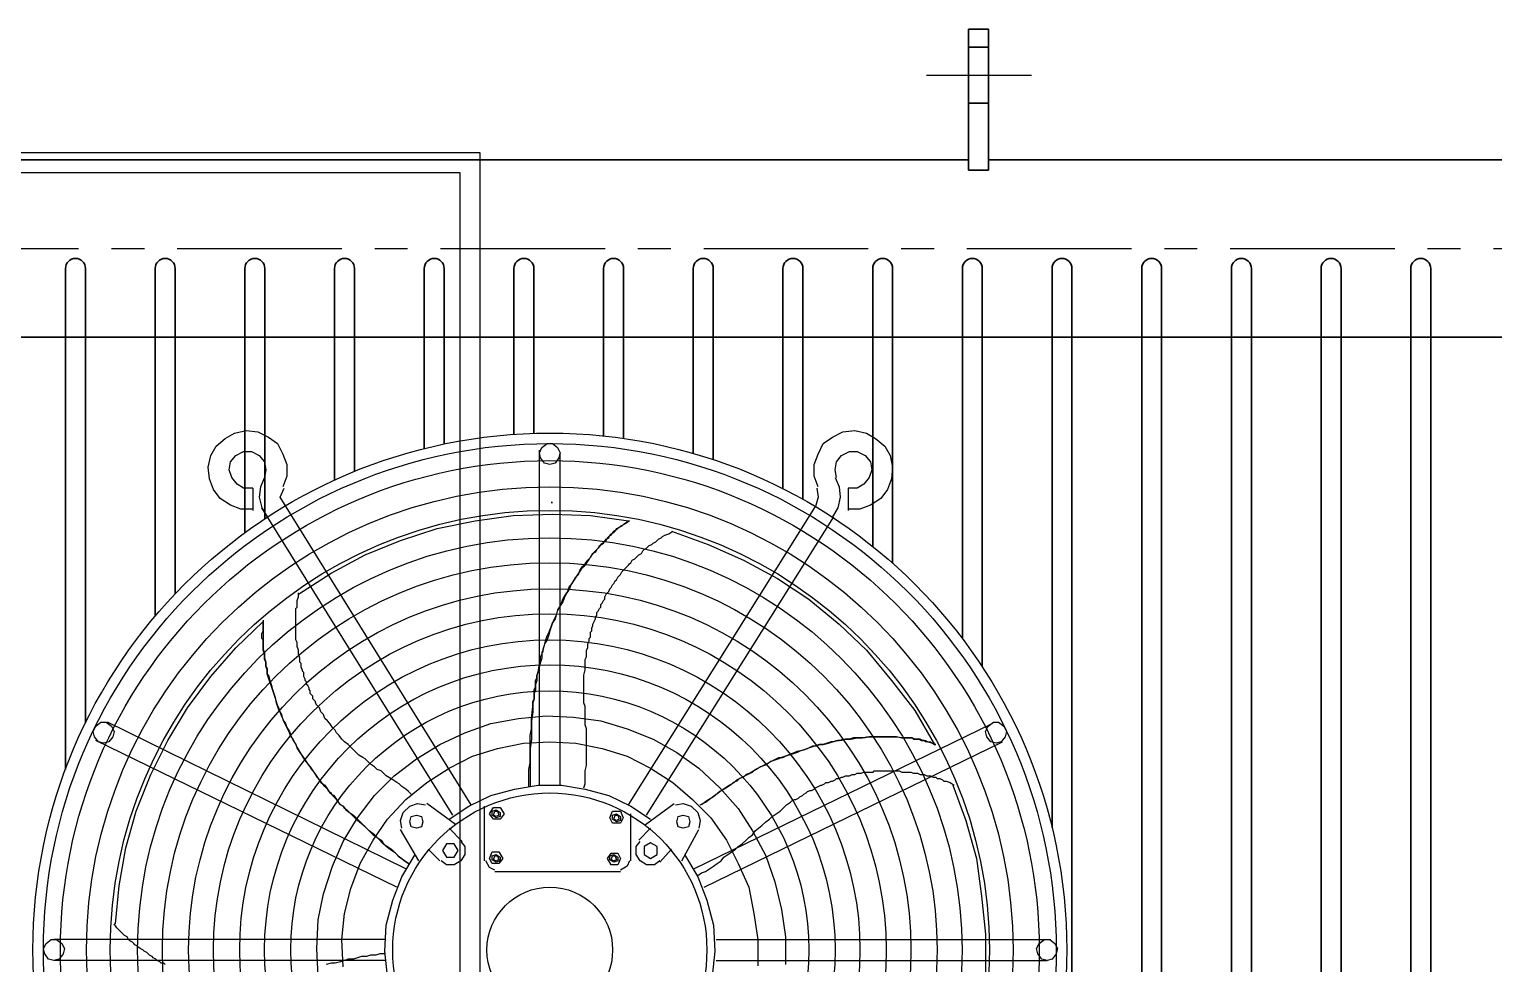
# Model space of a CAD drawing. Header units: millimetres. Extents: x 183355 to 194386, y -190559 to -183233.
# Drawn here: x 189145 to 189880, y -184673 to -184204 of the extents above; entities that cross this region are included whole.
import ezdxf

# ---------------------------------------------------------------- set-up
doc = ezdxf.new("R2010")
doc.units = ezdxf.units.MM
doc.header["$LTSCALE"] = 13
doc.linetypes.add('CENTERX2', pattern=[101.6, 63.5, -12.7, 12.7, -12.7])
doc.layers.add('1', color=4, linetype='Continuous')
doc.layers.add('粗实线', color=4, linetype='Continuous')
doc.layers.add('标注、文本', color=3, linetype='Continuous', lineweight=25)

# ---------------------------------------------------------------- blocks, each defined once
blk = doc.blocks.new('A$C6FF33F83')
at = {"layer": '1', "color": 1, "linetype": 'CENTERX2', "lineweight": -3, "ltscale": 0.1}
for p, q in [((508.06, 1497), (560.63, 1497)), ((0, 1410), (942.91, 1410))]:
    blk.add_line(p, q, dxfattribs=at)
at = {"layer": '1'}
for points in [[(169.95, 1279.27), (164.05, 1279.27), (158.79, 1281.24), (153.54, 1284.52), (150.26, 1289.12), (148.29, 1294.37), (147.63, 1300.28), (148.94, 1306.19), (151.57, 1310.79), (156.17, 1314.73), (160.76, 1317.35), (166.67, 1318.67), (172.58, 1318.01), (177.83, 1315.38), (182.43, 1312.1), (185.06, 1306.85), (187.03, 1301.59), (187.03, 1295.68), (185.06, 1290.43)], [(453.6, 1290.43), (451.63, 1295.68), (451.63, 1301.59), (453.6, 1306.85), (456.23, 1312.1), (460.82, 1315.38), (466.08, 1318.01), (471.98, 1318.67), (477.89, 1317.35), (482.49, 1314.73), (487.09, 1310.79), (489.71, 1306.19), (491.03, 1300.28), (490.37, 1294.37), (488.4, 1289.12), (485.12, 1284.52), (479.86, 1281.24), (474.61, 1279.27), (468.7, 1279.27)], [(169.95, 1289.78), (165.36, 1289.78), (162.08, 1291.75), (159.45, 1295.03), (158.14, 1298.97), (158.79, 1302.91), (161.42, 1306.19), (165.36, 1308.16), (169.3, 1308.16), (173.24, 1306.19), (175.86, 1302.91), (176.52, 1298.97), (175.86, 1295.03), (173.89, 1290.43), (173.24, 1285.18), (174.55, 1279.93), (177.18, 1275.33)], [(313.75, 1162.4), (313.75, 1308.82)], [(313.75, 1140.73), (313.75, 1308.82)], [(462.79, 1295.03), (462.14, 1298.97), (462.79, 1302.91), (465.42, 1306.19), (469.36, 1308.16), (473.3, 1308.16), (477.24, 1306.19), (479.86, 1302.91), (480.52, 1298.97), (479.21, 1295.03), (476.58, 1291.75), (473.3, 1289.78), (468.7, 1289.78)], [(324.25, 1162.4), (324.25, 1306.85)], [(324.25, 1140.73), (324.25, 1306.85)], [(462.14, 1295.03), (464.11, 1290.43), (464.76, 1285.18), (463.45, 1279.93), (460.82, 1275.33)], [(169.95, 1289.78), (169.95, 1278.61)], [(183.74, 1285.18), (185.71, 1289.78)], [(452.94, 1289.78), (453.6, 1285.18), (452.29, 1280.58)], [(468.7, 1289.78), (468.7, 1278.61)], [(270.41, 1125.63), (174.55, 1279.93)], [(279.6, 1130.88), (183.74, 1285.18)], [(358.4, 1130.88), (452.29, 1280.58)], [(192.94, 1236.59), (209.35, 1247.1), (226.42, 1256.29), (244.15, 1263.51), (262.53, 1269.42), (281.57, 1273.36), (300.62, 1275.99), (320.31, 1276.64), (339.35, 1275.99), (358.4, 1273.36)], [(308.49, 1140.07), (308.49, 1143.36), (308.49, 1145.98), (308.49, 1148.61), (309.15, 1151.89), (309.15, 1154.52), (309.15, 1157.14), (309.15, 1160.43), (309.15, 1163.05), (309.15, 1165.68), (309.81, 1168.96), (309.81, 1174.22), (310.46, 1180.13), (310.46, 1181.44), (310.46, 1182.75), (311.12, 1184.06), (311.12, 1185.38), (311.12, 1188.66), (311.78, 1189.97), (311.78, 1191.29), (311.78, 1193.26), (312.43, 1194.57), (312.43, 1195.88), (313.09, 1197.2), (313.75, 1201.79), (314.4, 1203.11), (314.4, 1205.08), (315.06, 1206.39), (315.72, 1207.7), (315.72, 1209.02), (316.37, 1210.98), (317.03, 1213.61), (317.69, 1215.58), (318.34, 1216.89), (319.66, 1220.18), (320.31, 1222.15), (320.97, 1223.46), (321.63, 1224.77), (322.28, 1226.09), (322.94, 1228.06), (323.6, 1229.37), (324.91, 1232), (325.57, 1233.97), (326.22, 1235.28), (327.54, 1237.25), (328.19, 1238.56), (328.85, 1240.53), (330.16, 1241.84), (332.13, 1245.13), (333.44, 1246.44), (334.1, 1248.41), (335.41, 1250.38), (336.73, 1251.69), (338.04, 1253.66), (339.35, 1254.98), (340.67, 1256.95), (341.98, 1258.26), (343.29, 1259.57), (343.95, 1260.89), (345.92, 1262.2), (347.23, 1264.17), (348.55, 1264.82), (349.2, 1266.14), (349.86, 1266.79), (351.17, 1267.45), (351.83, 1268.11), (352.49, 1269.42), (353.8, 1270.08), (354.46, 1270.73), (355.77, 1271.39), (356.43, 1272.05), (358.4, 1273.36), (359.05, 1273.36)], [(359.05, 1273.36), (357.08, 1272.05), (355.77, 1271.39), (355.11, 1270.73), (353.8, 1270.08), (353.14, 1269.42), (352.49, 1268.76), (351.17, 1268.11), (350.52, 1267.45), (349.86, 1266.14), (348.55, 1265.48), (347.89, 1264.82), (346.58, 1262.86), (344.61, 1261.54), (343.29, 1259.57), (342.64, 1258.92), (341.98, 1257.6), (340.67, 1256.95), (340.01, 1256.29), (339.35, 1254.98), (338.7, 1254.32), (337.38, 1252.35), (336.07, 1250.38), (334.76, 1249.07), (333.44, 1247.1), (332.13, 1245.13), (330.82, 1243.16), (329.51, 1241.19), (328.85, 1239.22), (327.54, 1237.25), (326.22, 1234.62), (325.57, 1232.65), (324.25, 1230.68), (322.94, 1228.71), (322.28, 1226.74), (321.63, 1224.12), (320.31, 1222.15), (319.66, 1220.18), (319, 1218.21), (318.34, 1215.58), (317.69, 1213.61), (316.37, 1211.64), (315.72, 1209.02), (315.06, 1207.05), (315.06, 1204.42), (314.4, 1202.45), (313.75, 1200.48), (313.09, 1197.85), (312.43, 1195.88), (312.43, 1193.26), (311.78, 1191.29), (311.78, 1188.66), (311.12, 1186.69), (311.12, 1184.06), (310.46, 1182.09), (310.46, 1179.47), (310.46, 1177.5), (309.81, 1172.9), (309.81, 1168.31), (309.81, 1163.71), (309.15, 1159.11), (309.15, 1156.49), (309.15, 1154.52), (309.15, 1151.89), (309.15, 1149.27), (309.15, 1147.3), (309.15, 1144.67), (309.15, 1142.7), (309.15, 1140.07)], [(367.59, 1125.63), (461.48, 1275.33)], [(336.07, 1139.42), (336.73, 1141.39), (336.73, 1144.01), (336.73, 1145.98), (336.73, 1147.95), (337.38, 1150.58), (337.38, 1152.55), (337.38, 1155.17), (337.38, 1157.14), (337.38, 1159.77), (337.38, 1161.74), (337.38, 1164.37), (337.38, 1166.34), (337.38, 1168.96), (336.73, 1170.93), (336.73, 1173.56), (336.73, 1175.53), (336.73, 1180.13), (336.07, 1182.09), (336.07, 1184.72), (336.07, 1186.69), (336.07, 1189.32), (336.07, 1191.29), (336.07, 1193.91), (336.07, 1195.88), (336.73, 1198.51), (336.73, 1199.17), (336.73, 1200.48), (336.73, 1201.79), (336.73, 1203.11), (336.73, 1203.76), (337.38, 1205.08), (337.38, 1206.39), (337.38, 1207.7), (337.38, 1208.36), (338.04, 1209.67), (338.04, 1210.98), (338.04, 1211.64), (338.7, 1212.95), (338.7, 1214.27), (339.35, 1214.92), (339.35, 1216.24), (339.35, 1217.55), (340.01, 1218.21), (340.01, 1219.52), (340.67, 1220.83), (340.67, 1221.49), (341.32, 1222.8), (341.98, 1224.12), (341.98, 1224.77), (342.64, 1226.09), (342.64, 1227.4), (343.29, 1228.06), (343.95, 1229.37), (344.61, 1230.03), (344.61, 1231.34), (345.26, 1232), (345.92, 1233.31), (346.58, 1233.97), (346.58, 1235.28), (347.23, 1236.59), (347.89, 1237.25), (348.55, 1237.9), (349.2, 1239.22), (349.86, 1239.87), (350.52, 1241.19), (351.17, 1241.84), (351.83, 1243.16), (352.49, 1243.81), (353.14, 1245.13), (353.8, 1245.78), (354.46, 1246.44), (355.11, 1247.75), (355.77, 1248.41), (356.43, 1249.07), (357.74, 1250.38), (358.4, 1251.04), (359.05, 1251.69), (359.71, 1252.35), (360.37, 1253.66), (361.68, 1254.32), (362.33, 1254.98), (362.99, 1255.63), (363.65, 1256.29), (364.96, 1256.95), (365.62, 1258.26), (366.27, 1258.92), (367.59, 1259.57), (368.24, 1260.23), (368.9, 1260.89), (370.21, 1261.54), (370.87, 1262.2), (372.18, 1262.86), (372.84, 1263.51), (373.5, 1264.17), (374.81, 1264.82), (375.47, 1265.48), (376.78, 1266.14), (378.75, 1266.79), (380.72, 1268.11)], [(380.06, 1268.11), (398.45, 1261.54), (416.17, 1253.66), (433.25, 1244.47), (449, 1233.97), (464.11, 1221.49), (477.89, 1208.36), (490.37, 1193.26), (502.19, 1178.16), (512.04, 1161.08)], [(249.4, 1136.13), (248.09, 1137.45), (246.78, 1138.76), (244.81, 1140.07), (243.49, 1141.39), (242.18, 1142.04), (240.21, 1143.36), (236.93, 1145.33), (234.3, 1147.95), (232.33, 1148.61), (231.02, 1149.92), (229.05, 1151.24), (227.73, 1152.55), (226.42, 1153.86), (225.11, 1154.52), (223.14, 1155.83), (221.83, 1157.14), (220.51, 1158.46), (219.2, 1159.77), (217.89, 1161.08), (215.92, 1162.4), (214.6, 1163.71), (213.29, 1165.68), (211.98, 1166.99), (211.32, 1168.31), (210.01, 1169.62), (208.69, 1171.59), (207.38, 1172.9), (206.07, 1174.22), (205.41, 1176.19), (204.1, 1177.5), (203.44, 1179.47), (202.13, 1180.78), (201.47, 1182.09), (201.47, 1182.75), (200.81, 1183.41), (200.16, 1184.06), (200.16, 1185.38), (199.5, 1186.03), (198.84, 1186.69), (198.84, 1188), (198.19, 1188.66), (198.19, 1189.32), (197.53, 1190.63), (196.87, 1191.29), (196.87, 1192.6), (196.22, 1193.26), (196.22, 1193.91), (195.56, 1195.23), (195.56, 1195.88), (195.56, 1197.2), (194.9, 1197.85), (194.9, 1198.51), (194.25, 1199.82), (194.25, 1200.48), (194.25, 1201.79), (193.59, 1202.45), (193.59, 1204.42), (192.94, 1206.39), (192.94, 1208.36), (192.28, 1210.33), (192.28, 1212.3), (191.62, 1213.61), (191.62, 1215.58), (191.62, 1217.55), (191.62, 1219.52), (191.62, 1221.49), (191.62, 1223.46), (191.62, 1225.43), (191.62, 1226.74), (191.62, 1227.4), (191.62, 1228.71), (191.62, 1229.37), (192.28, 1230.03), (192.28, 1231.34), (192.28, 1233.31), (192.94, 1235.28), (192.94, 1237.25)], [(101.01, 1071.13), (102.98, 1090.17), (106.27, 1109.21), (111.52, 1127.6), (118.74, 1145.98), (127.28, 1163.05), (137.13, 1179.47), (148.94, 1195.23), (161.42, 1209.67), (175.21, 1222.8)], [(248.09, 1101.33), (246.12, 1102.65), (243.49, 1104.62), (241.52, 1106.59), (239.55, 1107.9), (236.93, 1109.87), (234.96, 1111.84), (232.99, 1113.81), (231.02, 1115.78), (228.39, 1117.75), (226.42, 1119.72), (222.48, 1123), (218.54, 1126.94), (217.23, 1128.25), (215.92, 1128.91), (215.26, 1130.22), (213.95, 1130.88), (211.98, 1133.51), (211.32, 1134.16), (210.01, 1135.48), (209.35, 1136.79), (208.04, 1137.45), (207.38, 1138.76), (206.07, 1140.07), (203.44, 1143.36), (202.13, 1144.67), (201.47, 1145.98), (200.81, 1147.3), (199.5, 1148.61), (198.84, 1149.92), (198.19, 1150.58), (196.22, 1153.21), (194.9, 1155.17), (194.25, 1156.49), (192.28, 1159.77), (191.62, 1161.08), (190.97, 1162.4), (190.31, 1163.71), (189, 1165.02), (188.34, 1166.99), (187.68, 1168.31), (186.37, 1170.93), (185.71, 1172.25), (185.06, 1174.22), (184.4, 1175.53), (183.74, 1177.5), (183.09, 1179.47), (182.43, 1180.78), (181.12, 1184.72), (180.46, 1186.69), (179.8, 1188.66), (179.15, 1190.63), (178.49, 1192.6), (177.83, 1194.57), (177.18, 1196.54), (177.18, 1198.51), (176.52, 1200.48), (176.52, 1202.45), (175.86, 1203.76), (175.86, 1206.39), (175.21, 1208.36), (175.21, 1209.67), (175.21, 1210.98), (175.21, 1212.3), (175.21, 1213.61), (174.55, 1214.27), (174.55, 1215.58), (174.55, 1216.89), (175.21, 1218.21), (175.21, 1219.52), (175.21, 1220.18), (175.21, 1222.8)], [(175.21, 1223.46), (175.21, 1222.8)], [(175.21, 1223.46), (175.21, 1220.83), (175.21, 1219.52), (175.21, 1218.86), (175.21, 1217.55), (175.21, 1216.24), (175.21, 1214.92), (175.21, 1213.61), (175.21, 1212.95), (175.21, 1211.64), (175.21, 1210.33), (175.21, 1209.02), (175.86, 1207.05), (175.86, 1204.42), (176.52, 1202.45), (176.52, 1201.14), (176.52, 1200.48), (177.18, 1199.17), (177.18, 1197.85), (177.18, 1196.54), (177.83, 1195.88), (178.49, 1193.26), (179.15, 1191.29), (179.8, 1188.66), (180.46, 1186.69), (181.12, 1184.72), (181.77, 1182.09), (182.43, 1180.13), (183.09, 1178.16), (184.4, 1176.19), (185.06, 1173.56), (186.37, 1171.59), (187.03, 1169.62), (188.34, 1167.65), (189, 1165.68), (190.31, 1163.05), (191.62, 1161.08), (192.28, 1159.11), (193.59, 1157.14), (194.9, 1155.17), (196.22, 1153.21), (197.53, 1151.24), (198.84, 1149.92), (200.16, 1147.95), (201.47, 1145.98), (202.78, 1144.01), (204.1, 1142.04), (206.07, 1140.73), (207.38, 1138.76), (208.69, 1136.79), (210.66, 1135.48), (211.98, 1133.51), (213.29, 1131.54), (215.26, 1130.22), (216.57, 1128.25), (218.54, 1126.94), (220.51, 1125.63), (223.79, 1122.35), (227.08, 1119.06), (230.36, 1115.78), (234.3, 1113.15), (235.61, 1111.18), (237.58, 1109.87), (239.55, 1108.56), (240.87, 1107.24), (242.84, 1105.27), (244.81, 1103.96), (246.12, 1102.65), (248.09, 1101.33)], [(246.78, 1098.71), (97.07, 1172.25)], [(202.78, 1044.87), (202.13, 1058.66), (202.78, 1073.1), (205.41, 1086.23), (210.01, 1100.02), (215.26, 1112.5), (222.48, 1124.32), (231.02, 1135.48), (240.87, 1145.33), (252.03, 1153.86), (263.85, 1161.08), (276.32, 1166.99), (289.45, 1171.59), (303.24, 1174.22), (317.03, 1175.53), (330.82, 1174.87), (344.61, 1172.9), (357.74, 1168.96), (370.87, 1163.71), (382.69, 1157.14), (393.85, 1149.27), (404.36, 1139.42), (413.55, 1128.91), (420.77, 1117.75), (427.34, 1105.27), (431.93, 1092.14), (435.22, 1078.35), (437.19, 1064.57), (437.19, 1050.78)], [(391.22, 1098.71), (540.93, 1171.59)], [(242.18, 1089.52), (91.16, 1163.05)], [(215.26, 1049.46), (214.6, 1063.25), (215.92, 1076.38), (219.2, 1088.86), (223.79, 1101.33), (230.36, 1113.15), (237.58, 1123.66), (246.78, 1133.51), (257.28, 1142.04), (268.44, 1149.27), (280.26, 1155.17), (292.74, 1159.11), (305.87, 1161.74), (319, 1162.4), (332.13, 1161.74), (345.26, 1159.11), (357.74, 1155.17), (369.56, 1149.27), (380.72, 1142.04), (390.57, 1133.51), (399.76, 1124.32), (407.64, 1113.15), (413.55, 1101.33), (418.8, 1089.52), (421.43, 1076.38), (423.4, 1063.25), (423.4, 1050.12)], [(394.51, 1130.88), (397.13, 1132.19), (399.76, 1134.16), (404.36, 1137.45), (408.95, 1140.73), (410.27, 1141.39), (411.58, 1142.04), (412.89, 1143.36), (414.21, 1144.01), (416.83, 1145.33), (418.14, 1145.98), (419.46, 1146.64), (420.77, 1147.3), (422.08, 1148.61), (423.4, 1149.27), (424.71, 1149.92), (428.65, 1151.89), (429.96, 1152.55), (431.28, 1153.21), (432.59, 1153.86), (433.9, 1154.52), (435.87, 1154.52), (437.19, 1155.17), (439.81, 1156.49), (441.78, 1157.14), (443.1, 1157.8), (446.38, 1158.46), (448.35, 1159.11), (449.66, 1159.77), (450.97, 1160.43), (452.94, 1160.43), (454.26, 1161.08), (456.23, 1161.08), (458.85, 1161.74), (460.82, 1162.4), (462.79, 1163.05), (464.11, 1163.05), (466.08, 1163.71), (468.05, 1163.71), (470.02, 1163.71), (473.3, 1164.37), (475.92, 1164.37), (477.89, 1165.02), (479.86, 1165.02), (481.83, 1165.02), (483.8, 1165.02), (485.77, 1165.02), (487.74, 1165.02), (490.37, 1165.02), (492.34, 1165.02), (493.65, 1165.02), (495.62, 1164.37), (498.25, 1164.37), (499.56, 1164.37), (500.87, 1164.37), (501.53, 1163.71), (502.84, 1163.71), (504.16, 1163.71), (505.47, 1163.05), (506.78, 1163.05), (507.44, 1163.05), (508.75, 1162.4), (510.07, 1162.4), (512.04, 1161.08), (512.69, 1161.08)], [(512.69, 1161.08), (510.72, 1161.74), (508.75, 1162.4), (507.44, 1162.4), (506.78, 1163.05), (506.13, 1163.05), (504.81, 1163.71), (504.16, 1163.71), (502.84, 1163.71), (502.19, 1163.71), (500.87, 1164.37), (500.22, 1164.37), (498.9, 1164.37), (496.94, 1164.37), (494.97, 1164.37), (493, 1165.02), (491.03, 1165.02), (489.06, 1165.02), (487.09, 1165.02), (485.12, 1165.02), (483.15, 1165.02), (481.18, 1165.02), (479.21, 1165.02), (477.24, 1164.37), (475.27, 1164.37), (473.3, 1164.37), (471.33, 1164.37), (469.36, 1163.71), (467.39, 1163.71), (465.42, 1163.05), (463.45, 1163.05), (461.48, 1162.4), (460.17, 1162.4), (458.2, 1161.74), (456.23, 1161.08), (454.26, 1161.08), (452.29, 1160.43), (450.32, 1159.77), (448.35, 1159.11), (446.38, 1158.46), (444.41, 1157.8), (443.1, 1157.14), (441.13, 1156.49), (439.16, 1155.83), (437.19, 1155.17), (435.22, 1154.52), (433.9, 1153.86), (431.93, 1153.21), (429.96, 1152.55), (427.99, 1151.24), (426.68, 1150.58), (424.71, 1149.92), (422.74, 1148.61), (421.43, 1147.95), (419.46, 1146.64), (417.49, 1145.98), (416.17, 1144.67), (414.21, 1144.01), (412.89, 1142.7), (410.92, 1142.04), (409.61, 1140.73), (407.64, 1139.42), (404.36, 1137.45), (401.07, 1134.82), (397.79, 1132.85), (395.16, 1130.88)], [(396.48, 1089.52), (546.18, 1162.4)], [(393.19, 1095.43), (395.16, 1096.74), (397.13, 1097.4), (399.1, 1098.71), (401.07, 1100.02), (403.04, 1101.33), (405.01, 1102.65), (406.33, 1104.62), (408.3, 1105.93), (410.27, 1107.24), (412.24, 1108.56), (413.55, 1109.87), (415.52, 1111.18), (417.49, 1113.15), (418.8, 1114.47), (420.77, 1115.78), (422.08, 1117.75), (425.37, 1120.38), (427.34, 1122.35), (429.31, 1123.66), (430.62, 1124.97), (432.59, 1126.29), (434.56, 1127.6), (435.87, 1128.91), (437.84, 1130.88), (439.81, 1132.19), (440.47, 1132.85), (441.78, 1133.51), (442.44, 1133.51), (443.75, 1134.16), (444.41, 1134.82), (445.72, 1135.48), (446.38, 1136.13), (447.69, 1136.79), (448.35, 1137.45), (449.66, 1138.1), (450.32, 1138.1), (451.63, 1138.76), (452.29, 1139.42), (453.6, 1140.07), (454.91, 1140.73), (455.57, 1140.73), (456.88, 1141.39), (457.54, 1142.04), (458.85, 1142.04), (460.17, 1142.7), (460.82, 1142.7), (462.14, 1143.36), (462.79, 1144.01), (464.11, 1144.01), (465.42, 1144.67), (466.08, 1144.67), (467.39, 1145.33), (468.7, 1145.33), (469.36, 1145.33), (470.67, 1145.98), (471.98, 1145.98), (473.3, 1146.64), (473.95, 1146.64), (475.27, 1146.64), (476.58, 1147.3), (477.24, 1147.3), (478.55, 1147.3), (479.86, 1147.3), (481.18, 1147.3), (481.83, 1147.95), (483.15, 1147.95), (484.46, 1147.95), (485.12, 1147.95), (486.43, 1147.95), (487.74, 1147.95), (489.06, 1147.95), (489.71, 1147.95), (491.03, 1147.95), (492.34, 1147.95), (493.65, 1147.95), (494.31, 1147.95), (495.62, 1147.3), (496.94, 1147.3), (498.25, 1147.3), (498.9, 1147.3), (500.22, 1147.3), (501.53, 1146.64), (502.19, 1146.64), (503.5, 1146.64), (504.81, 1145.98), (505.47, 1145.98), (506.78, 1145.98), (508.1, 1145.33), (509.41, 1145.33), (510.07, 1145.33), (511.38, 1144.67), (512.69, 1144.67), (513.35, 1144.01), (514.66, 1144.01), (515.98, 1143.36), (516.63, 1142.7), (517.95, 1142.7), (519.92, 1142.04), (521.89, 1140.73)], [(268.44, 1123.66), (278.29, 1130.22), (289.45, 1135.48), (301.27, 1138.76), (313.09, 1140.73), (324.91, 1140.73), (336.73, 1138.76), (348.55, 1135.48), (359.71, 1130.22), (369.56, 1123.66)], [(521.23, 1140.73), (527.79, 1123), (533.05, 1103.96), (535.67, 1084.92), (537.64, 1065.88), (537.64, 1046.84), (535.67, 1027.14), (531.73, 1008.1), (526.48, 989.71), (519.92, 971.99)], [(244.81, 1119.06), (244.15, 1123), (245.46, 1126.94), (248.75, 1130.22), (252.68, 1131.54), (256.62, 1130.88)], [(271.73, 1121.03), (257.28, 1131.54)], [(286.17, 1102.65), (286.17, 1130.22)], [(359.71, 1102.65), (359.71, 1126.29)], [(366.93, 1121.03), (381.38, 1131.54)], [(382.03, 1130.88), (385.97, 1131.54), (389.91, 1130.22), (393.19, 1126.94), (394.51, 1123), (393.85, 1119.06)], [(253.34, 1102.65), (244.15, 1118.41)], [(275.01, 1112.5), (268.44, 1119.06)], [(363.65, 1113.15), (369.56, 1119.06)], [(385.32, 1102.65), (393.85, 1118.41)], [(274.35, 1112.5), (276.32, 1109.87), (276.32, 1105.93), (274.35, 1102.65), (271.07, 1100.68), (267.13, 1100.68), (264.5, 1102.65)], [(374.15, 1102.65), (371.53, 1100.68), (367.59, 1100.68), (364.3, 1102.65), (362.33, 1105.93), (362.33, 1109.87), (364.3, 1112.5)], [(252.03, 1009.41), (245.46, 1020.57), (240.21, 1032.39), (237.58, 1044.87), (236.27, 1057.34), (236.93, 1070.48), (240.21, 1082.95), (244.81, 1094.77), (251.37, 1105.93)], [(263.85, 1102.65), (257.94, 1108.56)], [(291.42, 1098.05), (288.8, 1099.37), (286.83, 1102.65)], [(359.05, 1102.65), (357.74, 1100.02), (354.46, 1098.05)], [(374.15, 1101.99), (380.06, 1108.56)], [(386.63, 1105.93), (393.19, 1094.77), (397.79, 1082.95), (401.07, 1070.48), (401.73, 1057.34), (400.42, 1044.87), (397.79, 1032.39), (392.54, 1020.57), (385.97, 1009.41)], [(291.42, 1097.4), (354.46, 1097.4)], [(236.27, 1056.03), (233.64, 1056.03), (231.67, 1055.37), (229.05, 1055.37), (227.08, 1054.72), (224.45, 1054.72), (222.48, 1054.06), (220.51, 1053.4), (217.89, 1053.4), (215.92, 1052.75), (213.95, 1052.09), (211.32, 1051.43), (209.35, 1051.43), (206.72, 1050.78)], [(125.96, 1050.78), (125.31, 1051.43), (123.99, 1051.43), (123.34, 1052.09), (122.02, 1052.75), (121.37, 1053.4), (120.05, 1054.06), (119.4, 1054.72), (118.08, 1055.37), (117.43, 1056.03), (116.77, 1056.69), (115.46, 1057.34), (114.8, 1058), (113.49, 1058.66), (112.83, 1059.31), (112.17, 1059.97), (110.86, 1060.63), (110.21, 1061.28), (109.55, 1061.94), (108.24, 1062.6), (107.58, 1063.25), (106.92, 1064.57), (105.61, 1065.22), (104.95, 1065.88), (104.3, 1066.54), (103.64, 1067.19), (101.67, 1069.16), (100.36, 1071.13)], [(236.27, 1063.25), (70.15, 1063.25)], [(402.39, 1063.25), (570.47, 1063.25)], [(236.27, 1052.75), (70.15, 1052.75)], [(402.39, 1052.75), (568.5, 1052.75)]]:
    blk.add_lwpolyline(points, dxfattribs=at)
for points in [[(319, 1301.59), (316.37, 1302.25), (314.4, 1304.88), (313.75, 1307.5), (315.06, 1310.13), (317.69, 1312.1), (320.31, 1312.1), (322.94, 1310.13), (324.25, 1307.5), (323.6, 1304.88), (321.63, 1302.25)], [(319.66, 1282.55), (320.31, 1282.55), (319.66, 1282.55)], [(95.1, 1161.74), (92.48, 1162.4), (90.51, 1165.02), (89.85, 1167.65), (91.16, 1170.28), (93.79, 1172.25), (96.42, 1172.25), (99.04, 1170.28), (100.36, 1167.65), (99.7, 1165.02), (97.73, 1162.4)], [(542.9, 1161.74), (540.27, 1162.4), (538.3, 1165.02), (537.64, 1167.65), (538.96, 1170.28), (541.58, 1172.25), (544.21, 1172.25), (546.84, 1170.28), (548.15, 1167.65), (547.49, 1165.02), (545.52, 1162.4)], [(252.03, 1119.06), (249.4, 1119.72), (248.75, 1122.35), (249.4, 1124.97), (252.03, 1125.63), (254.65, 1124.97), (255.31, 1122.35), (254.65, 1119.72)], [(290.77, 1123.66), (288.8, 1126.29), (290.77, 1129.57), (294.05, 1129.57), (296.02, 1126.29), (294.05, 1123.66)], [(292.08, 1124.32), (290.11, 1125.63), (290.11, 1127.6), (292.08, 1128.25), (294.05, 1126.94), (294.05, 1124.97)], [(292.08, 1124.97), (290.77, 1125.63), (291.42, 1127.6), (292.74, 1127.6), (293.39, 1125.63)], [(350.52, 1121.69), (349.2, 1124.32), (350.52, 1127.6), (354.46, 1127.6), (355.77, 1124.32), (354.46, 1121.69)], [(352.49, 1122.35), (350.52, 1123.66), (350.52, 1125.63), (352.49, 1126.29), (354.46, 1124.97), (354.46, 1123)], [(352.49, 1123), (351.17, 1123.66), (351.83, 1125.63), (353.14, 1125.63), (353.8, 1123.66)], [(385.97, 1119.06), (383.35, 1119.72), (382.69, 1122.35), (383.35, 1124.97), (385.97, 1125.63), (388.6, 1124.97), (389.25, 1122.35), (388.6, 1119.72)], [(271.07, 1111.18), (267.13, 1111.18), (265.16, 1107.9), (267.13, 1104.62), (271.07, 1104.62), (273.04, 1107.9)], [(372.84, 1105.93), (372.84, 1109.87), (369.56, 1111.84), (366.27, 1109.87), (366.27, 1105.93), (369.56, 1103.96)], [(290.11, 1101.33), (288.8, 1103.96), (290.11, 1107.24), (293.39, 1107.24), (295.36, 1103.96), (293.39, 1101.33)], [(292.08, 1101.99), (290.11, 1103.3), (290.11, 1105.27), (292.08, 1105.93), (294.05, 1104.62), (294.05, 1102.65)], [(292.08, 1102.65), (290.77, 1103.3), (291.42, 1105.27), (292.74, 1105.27), (293.39, 1103.3)], [(349.86, 1100.68), (347.89, 1103.96), (349.86, 1106.59), (353.14, 1106.59), (354.46, 1103.96), (353.14, 1100.68)], [(351.17, 1101.99), (349.2, 1103.3), (349.2, 1105.27), (351.17, 1105.93), (353.14, 1104.62), (353.14, 1102.65)], [(351.17, 1102.65), (349.86, 1103.3), (350.52, 1105.27), (351.83, 1105.27), (352.49, 1103.3)], [(70.15, 1052.75), (67.53, 1053.4), (65.56, 1056.03), (64.9, 1058.66), (66.21, 1061.28), (68.84, 1063.25), (71.47, 1063.25), (74.09, 1061.28), (75.41, 1058.66), (74.75, 1056.03), (72.78, 1053.4)], [(568.5, 1052.75), (565.88, 1053.4), (563.91, 1056.03), (563.25, 1058.66), (564.56, 1061.28), (567.19, 1063.25), (569.82, 1063.25), (572.44, 1061.28), (573.76, 1058.66), (573.1, 1056.03), (571.13, 1053.4)]]:
    blk.add_lwpolyline(points, close=True, dxfattribs=at)
for radius in [259.35, 254.1, 245.56, 232.43, 220.61, 206.83, 194.35, 181.22, 168.74, 155.61, 143.14, 130, 78.79, 31.52]:
    blk.add_circle((319, 1058), radius, dxfattribs=at)
at = {"layer": '粗实线', "lineweight": 30}
for p, q in [((529.15, 1520), (529.15, 1449.25)), ((529.15, 1520), (539.15, 1520)), ((539.15, 1520), (539.15, 1449.25)), ((529.15, 1511), (539.15, 1511)), ((529.15, 1483), (539.15, 1483)), ((529.15, 1449.25), (539.15, 1449.25))]:
    blk.add_line(p, q, dxfattribs=at)
blk.add_lwpolyline([(529.15, 1454.5), (6, 1454.5), (6, 1365.5), (919, 1365.5), (919, 1454.5), (539.15, 1454.5)], dxfattribs=at)
for points in [[(86, 1171.91), (86, 1400, 0.414214), (81, 1405), (81, 1405, 0.414214), (76, 1400), (76, 1148.63)], [(131, 1236.66), (131, 1400, 0.414214), (126, 1405), (126, 1405, 0.414214), (121, 1400), (121, 1225.51)], [(176, 1274.37), (176, 1400, 0.414214), (171, 1405), (171, 1405, 0.414214), (166, 1400), (166, 1267.41)], [(221, 1298.12), (221, 1400, 0.414214), (216, 1405), (216, 1405, 0.414214), (211, 1400), (211, 1293.8)], [(266, 1311.88), (266, 1400, 0.414214), (261, 1405), (261, 1405, 0.414214), (256, 1400), (256, 1309.58)], [(266, 1311.88), (266, 1400, 0.414214), (261, 1405), (261, 1405, 0.414214), (256, 1400), (256, 1309.58)], [(311, 1317.23), (311, 1400, 0.414214), (306, 1405), (306, 1405, 0.414214), (301, 1400), (301, 1316.73)], [(356, 1314.7), (356, 1400, 0.414214), (351, 1405), (351, 1405, 0.414214), (346, 1400), (346, 1315.94)], [(401, 1304.05), (401, 1400, 0.414214), (396, 1405), (396, 1405, 0.414214), (391, 1400), (391, 1307.16)], [(446, 1284.13), (446, 1400, 0.414214), (441, 1405), (441, 1405, 0.414214), (436, 1400), (436, 1289.46)], [(446, 1284.13), (446, 1400, 0.414214), (441, 1405), (441, 1405, 0.414214), (436, 1400), (436, 1289.46)], [(446, 1284.13), (446, 1400, 0.414214), (441, 1405), (441, 1405, 0.414214), (436, 1400), (436, 1289.46)], [(491, 1252.11), (491, 1400, 0.414214), (486, 1405), (486, 1405, 0.414214), (481, 1400), (481, 1260.53)], [(491, 1252.11), (491, 1400, 0.414214), (486, 1405), (486, 1405, 0.414214), (481, 1400), (481, 1260.53)], [(491, 1252.11), (491, 1400, 0.414214), (486, 1405), (486, 1405, 0.414214), (481, 1400), (481, 1260.53)], [(491, 1252.11), (491, 1400, 0.414214), (486, 1405), (486, 1405, 0.414214), (481, 1400), (481, 1260.53)], [(536, 1200.04), (536, 1400, 0.414214), (531, 1405), (531, 1405, 0.414214), (526, 1400), (526, 1214.25)], [(581, 719.94), (581, 1400, 0.414214), (576, 1405), (576, 1405, 0.414214), (571, 1400), (571, 1119.31)], [(581, 719.94), (581, 1400, 0.414214), (576, 1405), (576, 1405, 0.414214), (571, 1400), (571, 1119.31)], [(581, 719.94), (581, 1400, 0.414214), (576, 1405), (576, 1405, 0.414214), (571, 1400), (571, 1119.31)], [(581, 719.94), (581, 1400, 0.414214), (576, 1405), (576, 1405, 0.414214), (571, 1400), (571, 1119.31)], [(581, 719.94), (581, 1400, 0.414214), (576, 1405), (576, 1405, 0.414214), (571, 1400), (571, 1119.31)], [(581, 719.94), (581, 1400, 0.414214), (576, 1405), (576, 1405, 0.414214), (571, 1400), (571, 1119.31)], [(581, 719.94), (581, 1400, 0.414214), (576, 1405), (576, 1405, 0.414214), (571, 1400), (571, 1119.31)], [(581, 719.94), (581, 1400, 0.414214), (576, 1405), (576, 1405, 0.414214), (571, 1400), (571, 1119.31)], [(581, 719.94), (581, 1400, 0.414214), (576, 1405), (576, 1405, 0.414214), (571, 1400), (571, 1119.31)], [(581, 719.94), (581, 1400, 0.414214), (576, 1405), (576, 1405, 0.414214), (571, 1400), (571, 1119.31)], [(581, 719.94), (581, 1400, 0.414214), (576, 1405), (576, 1405, 0.414214), (571, 1400), (571, 1119.31)], [(581, 719.94), (581, 1400, 0.414214), (576, 1405), (576, 1405, 0.414214), (571, 1400), (571, 1119.31)], [(581, 719.94), (581, 1400, 0.414214), (576, 1405), (576, 1405, 0.414214), (571, 1400), (571, 1119.31)], [(581, 719.94), (581, 1400, 0.414214), (576, 1405), (576, 1405, 0.414214), (571, 1400), (571, 1119.31)], [(581, 719.94), (581, 1400, 0.414214), (576, 1405), (576, 1405, 0.414214), (571, 1400), (571, 1119.31)], [(581, 719.94), (581, 1400, 0.414214), (576, 1405), (576, 1405, 0.414214), (571, 1400), (571, 1119.31)], [(581, 719.94), (581, 1400, 0.414214), (576, 1405), (576, 1405, 0.414214), (571, 1400), (571, 1119.31)], [(626, 720.73), (626, 1400, 0.414214), (621, 1405), (621, 1405, 0.414214), (616, 1400), (616, 721.23)], [(626, 720.73), (626, 1400, 0.414214), (621, 1405), (621, 1405, 0.414214), (616, 1400), (616, 721.23)], [(626, 720.73), (626, 1400, 0.414214), (621, 1405), (621, 1405, 0.414214), (616, 1400), (616, 721.23)], [(626, 720.73), (626, 1400, 0.414214), (621, 1405), (621, 1405, 0.414214), (616, 1400), (616, 721.23)], [(626, 720.73), (626, 1400, 0.414214), (621, 1405), (621, 1405, 0.414214), (616, 1400), (616, 721.23)], [(626, 720.73), (626, 1400, 0.414214), (621, 1405), (621, 1405, 0.414214), (616, 1400), (616, 721.23)], [(626, 720.73), (626, 1400, 0.414214), (621, 1405), (621, 1405, 0.414214), (616, 1400), (616, 721.23)], [(626, 720.73), (626, 1400, 0.414214), (621, 1405), (621, 1405, 0.414214), (616, 1400), (616, 721.23)], [(626, 720.73), (626, 1400, 0.414214), (621, 1405), (621, 1405, 0.414214), (616, 1400), (616, 721.23)], [(626, 720.73), (626, 1400, 0.414214), (621, 1405), (621, 1405, 0.414214), (616, 1400), (616, 721.23)], [(626, 720.73), (626, 1400, 0.414214), (621, 1405), (621, 1405, 0.414214), (616, 1400), (616, 721.23)], [(626, 720.73), (626, 1400, 0.414214), (621, 1405), (621, 1405, 0.414214), (616, 1400), (616, 721.23)], [(626, 720.73), (626, 1400, 0.414214), (621, 1405), (621, 1405, 0.414214), (616, 1400), (616, 721.23)], [(626, 720.73), (626, 1400, 0.414214), (621, 1405), (621, 1405, 0.414214), (616, 1400), (616, 721.23)], [(626, 720.73), (626, 1400, 0.414214), (621, 1405), (621, 1405, 0.414214), (616, 1400), (616, 721.23)], [(626, 720.73), (626, 1400, 0.414214), (621, 1405), (621, 1405, 0.414214), (616, 1400), (616, 721.23)], [(626, 720.73), (626, 1400, 0.414214), (621, 1405), (621, 1405, 0.414214), (616, 1400), (616, 721.23)], [(671, 713.58), (671, 1400, 0.414214), (666, 1405), (666, 1405, 0.414214), (661, 1400), (661, 715.88)], [(671, 713.58), (671, 1400, 0.414214), (666, 1405), (666, 1405, 0.414214), (661, 1400), (661, 715.88)], [(671, 713.58), (671, 1400, 0.414214), (666, 1405), (666, 1405, 0.414214), (661, 1400), (661, 715.88)], [(671, 713.58), (671, 1400, 0.414214), (666, 1405), (666, 1405, 0.414214), (661, 1400), (661, 715.88)], [(671, 713.58), (671, 1400, 0.414214), (666, 1405), (666, 1405, 0.414214), (661, 1400), (661, 715.88)], [(671, 713.58), (671, 1400, 0.414214), (666, 1405), (666, 1405, 0.414214), (661, 1400), (661, 715.88)], [(671, 713.58), (671, 1400, 0.414214), (666, 1405), (666, 1405, 0.414214), (661, 1400), (661, 715.88)], [(671, 713.58), (671, 1400, 0.414214), (666, 1405), (666, 1405, 0.414214), (661, 1400), (661, 715.88)], [(671, 713.58), (671, 1400, 0.414214), (666, 1405), (666, 1405, 0.414214), (661, 1400), (661, 715.88)], [(671, 713.58), (671, 1400, 0.414214), (666, 1405), (666, 1405, 0.414214), (661, 1400), (661, 715.88)], [(671, 713.58), (671, 1400, 0.414214), (666, 1405), (666, 1405, 0.414214), (661, 1400), (661, 715.88)], [(671, 713.58), (671, 1400, 0.414214), (666, 1405), (666, 1405, 0.414214), (661, 1400), (661, 715.88)], [(671, 713.58), (671, 1400, 0.414214), (666, 1405), (666, 1405, 0.414214), (661, 1400), (661, 715.88)], [(671, 713.58), (671, 1400, 0.414214), (666, 1405), (666, 1405, 0.414214), (661, 1400), (661, 715.88)], [(671, 713.58), (671, 1400, 0.414214), (666, 1405), (666, 1405, 0.414214), (661, 1400), (661, 715.88)], [(671, 713.58), (671, 1400, 0.414214), (666, 1405), (666, 1405, 0.414214), (661, 1400), (661, 715.88)], [(671, 713.58), (671, 1400, 0.414214), (666, 1405), (666, 1405, 0.414214), (661, 1400), (661, 715.88)], [(716, 697.8), (716, 1400, 0.414214), (711, 1405), (711, 1405, 0.414214), (706, 1400), (706, 702.12)], [(716, 697.8), (716, 1400, 0.414214), (711, 1405), (711, 1405, 0.414214), (706, 1400), (706, 702.12)], [(716, 697.8), (716, 1400, 0.414214), (711, 1405), (711, 1405, 0.414214), (706, 1400), (706, 702.12)], [(716, 697.8), (716, 1400, 0.414214), (711, 1405), (711, 1405, 0.414214), (706, 1400), (706, 702.12)], [(716, 697.8), (716, 1400, 0.414214), (711, 1405), (711, 1405, 0.414214), (706, 1400), (706, 702.12)], [(716, 697.8), (716, 1400, 0.414214), (711, 1405), (711, 1405, 0.414214), (706, 1400), (706, 702.12)], [(716, 697.8), (716, 1400, 0.414214), (711, 1405), (711, 1405, 0.414214), (706, 1400), (706, 702.12)], [(716, 697.8), (716, 1400, 0.414214), (711, 1405), (711, 1405, 0.414214), (706, 1400), (706, 702.12)], [(716, 697.8), (716, 1400, 0.414214), (711, 1405), (711, 1405, 0.414214), (706, 1400), (706, 702.12)], [(716, 697.8), (716, 1400, 0.414214), (711, 1405), (711, 1405, 0.414214), (706, 1400), (706, 702.12)], [(716, 697.8), (716, 1400, 0.414214), (711, 1405), (711, 1405, 0.414214), (706, 1400), (706, 702.12)], [(716, 697.8), (716, 1400, 0.414214), (711, 1405), (711, 1405, 0.414214), (706, 1400), (706, 702.12)], [(716, 697.8), (716, 1400, 0.414214), (711, 1405), (711, 1405, 0.414214), (706, 1400), (706, 702.12)], [(716, 697.8), (716, 1400, 0.414214), (711, 1405), (711, 1405, 0.414214), (706, 1400), (706, 702.12)], [(716, 697.8), (716, 1400, 0.414214), (711, 1405), (711, 1405, 0.414214), (706, 1400), (706, 702.12)], [(716, 697.8), (716, 1400, 0.414214), (711, 1405), (711, 1405, 0.414214), (706, 1400), (706, 702.12)], [(716, 697.8), (716, 1400, 0.414214), (711, 1405), (711, 1405, 0.414214), (706, 1400), (706, 702.12)], [(716, 697.8), (716, 1400, 0.414214), (711, 1405), (711, 1405, 0.414214), (706, 1400), (706, 702.12)], [(716, 697.8), (716, 1400, 0.414214), (711, 1405), (711, 1405, 0.414214), (706, 1400), (706, 702.12)], [(716, 697.8), (716, 1400, 0.414214), (711, 1405), (711, 1405, 0.414214), (706, 1400), (706, 702.12)], [(716, 697.8), (716, 1400, 0.414214), (711, 1405), (711, 1405, 0.414214), (706, 1400), (706, 702.12)], [(716, 697.8), (716, 1400, 0.414214), (711, 1405), (711, 1405, 0.414214), (706, 1400), (706, 702.12)], [(716, 697.8), (716, 1400, 0.414214), (711, 1405), (711, 1405, 0.414214), (706, 1400), (706, 702.12)], [(716, 697.8), (716, 1400, 0.414214), (711, 1405), (711, 1405, 0.414214), (706, 1400), (706, 702.12)], [(716, 697.8), (716, 1400, 0.414214), (711, 1405), (711, 1405, 0.414214), (706, 1400), (706, 702.12)], [(716, 697.8), (716, 1400, 0.414214), (711, 1405), (711, 1405, 0.414214), (706, 1400), (706, 702.12)], [(716, 697.8), (716, 1400, 0.414214), (711, 1405), (711, 1405, 0.414214), (706, 1400), (706, 702.12)], [(716, 697.8), (716, 1400, 0.414214), (711, 1405), (711, 1405, 0.414214), (706, 1400), (706, 702.12)], [(716, 697.8), (716, 1400, 0.414214), (711, 1405), (711, 1405, 0.414214), (706, 1400), (706, 702.12)], [(716, 697.8), (716, 1400, 0.414214), (711, 1405), (711, 1405, 0.414214), (706, 1400), (706, 702.12)], [(716, 697.8), (716, 1400, 0.414214), (711, 1405), (711, 1405, 0.414214), (706, 1400), (706, 702.12)], [(716, 697.8), (716, 1400, 0.414214), (711, 1405), (711, 1405, 0.414214), (706, 1400), (706, 702.12)], [(716, 697.8), (716, 1400, 0.414214), (711, 1405), (711, 1405, 0.414214), (706, 1400), (706, 702.12)], [(716, 697.8), (716, 1400, 0.414214), (711, 1405), (711, 1405, 0.414214), (706, 1400), (706, 702.12)], [(761, 671.41), (761, 1400, 0.414214), (756, 1405), (756, 1405, 0.414214), (751, 1400), (751, 678.37)], [(761, 671.41), (761, 1400, 0.414214), (756, 1405), (756, 1405, 0.414214), (751, 1400), (751, 678.37)], [(761, 671.41), (761, 1400, 0.414214), (756, 1405), (756, 1405, 0.414214), (751, 1400), (751, 678.37)]]:
    blk.add_lwpolyline(points, format="xyb", dxfattribs=at)

msp = doc.modelspace()

# ---------------------------------------------------------------- linework, layer by layer
at = {"layer": '标注、文本'}
for p, q in [((189371.491, -184265.969), (188432.491, -184265.969)), ((189371.491, -184861.105), (189371.491, -184265.969)), ((189361.491, -184275.969), (188442.491, -184275.969)), ((189361.491, -184861.105), (189361.491, -184275.969))]:
    msp.add_line(p, q, dxfattribs=at)

# ---------------------------------------------------------------- block references
msp.add_blockref('A$C6FF33F83', (189087.491, -185723.969), dxfattribs=at)

doc.saveas('drawing.dxf')
